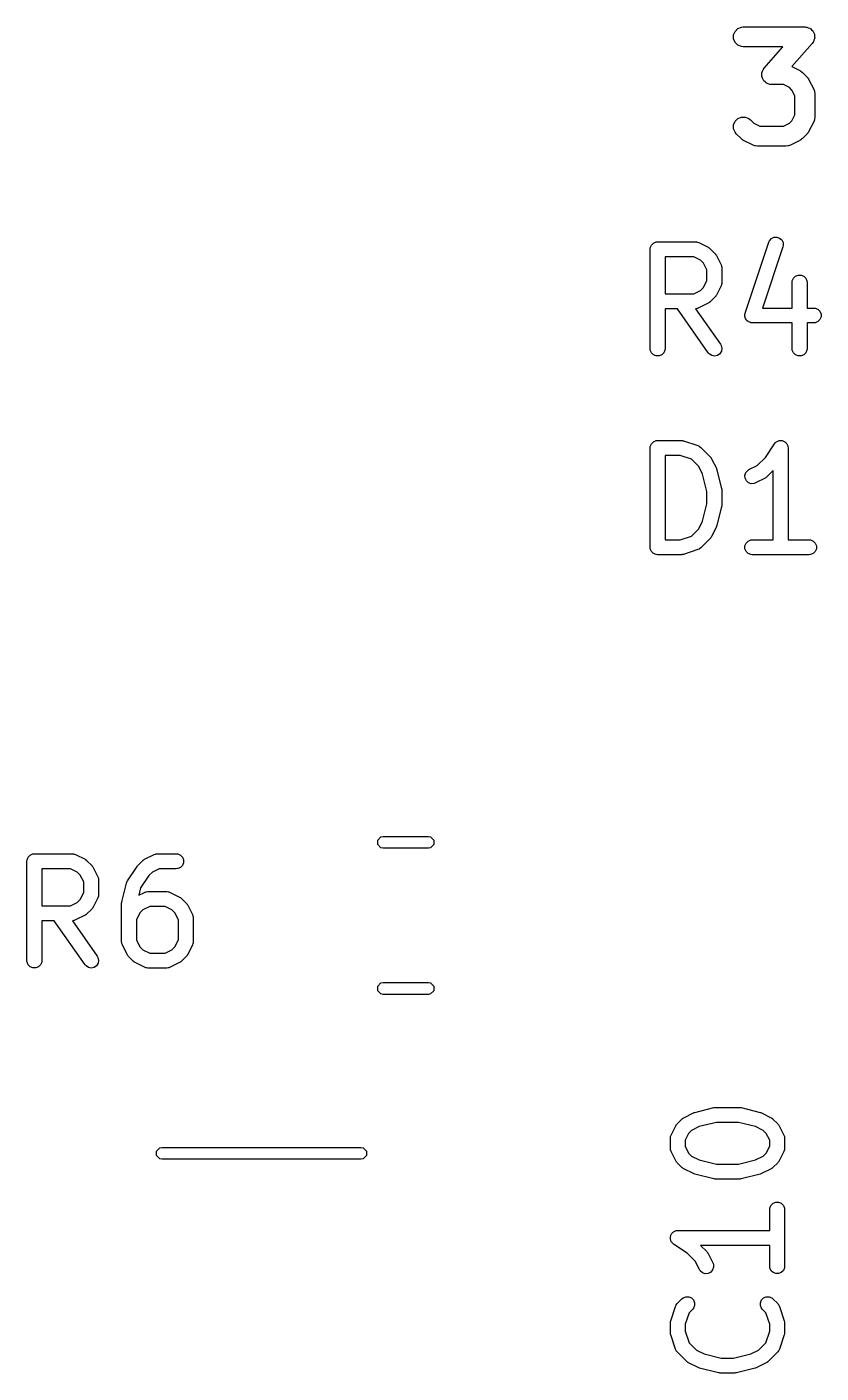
# Model space of a CAD drawing. Extents: x -0.8 to 79.7, y -28.9 to 1.9.
# Drawn here: x -0.84 to 7.16, y -12.52 to 1.03 of the extents above; entities that cross this region are included whole.
import ezdxf

# ---------------------------------------------------------------- set-up
doc = ezdxf.new("R2010")
doc.units = 0
doc.layers.add('BLACK', color=7, linetype='CONTINUOUS')

msp = doc.modelspace()

# ---------------------------------------------------------------- linework, layer by layer
at = {"layer": 'BLACK', "linetype": 'CONTINUOUS'}
for p, q in [((6.276356, 0.952289), (6.291288, 0.988337)), ((6.276356, 0.913271), (6.276356, 0.952289)), ((6.291288, 0.988337), (6.318878, 1.015927)), ((6.318878, 1.015927), (6.354926, 1.030859)), ((6.354926, 1.030859), (6.374435, 1.03278)), ((6.374435, 1.03278), (6.993482, 1.03278)), ((6.993482, 1.03278), (7.003799, 1.031764)), ((7.003799, 1.031764), (7.006424, 1.031939)), ((7.006424, 1.031939), (7.008231, 1.031327)), ((7.008231, 1.031327), (7.012991, 1.030859)), ((7.012991, 1.030859), (7.027994, 1.024644)), ((7.027994, 1.024644), (7.043386, 1.019439)), ((7.043386, 1.019439), (7.045925, 1.017216)), ((7.045925, 1.017216), (7.049039, 1.015927)), ((7.049039, 1.015927), (7.060516, 1.004449)), ((7.060516, 1.004449), (7.07275, 0.993745)), ((7.07275, 0.993745), (7.074245, 0.99072)), ((7.074245, 0.99072), (7.076629, 0.988337)), ((7.076629, 0.988337), (7.082843, 0.973335)), ((7.082843, 0.973335), (7.090046, 0.95877)), ((7.090046, 0.95877), (7.09027, 0.955404)), ((7.09027, 0.955404), (7.091561, 0.952289)), ((7.091561, 0.952289), (7.091561, 0.93604)), ((6.291288, 0.877223), (6.276356, 0.913271)), ((6.318878, 0.849633), (6.291288, 0.877223)), ((6.354926, 0.834701), (6.318878, 0.849633)), ((6.374435, 0.83278), (6.354926, 0.834701)), ((6.773105, 0.83278), (6.374435, 0.83278)), ((6.584891, 0.617678), (6.773105, 0.83278)), ((7.06874, 0.86693), (6.864117, 0.633075)), ((7.074769, 0.875363), (7.06874, 0.86693)), ((7.076629, 0.877223), (7.074769, 0.875363)), ((7.077359, 0.878986), (7.076629, 0.877223)), ((7.080141, 0.882877), (7.077359, 0.878986)), ((7.085345, 0.898265), (7.080141, 0.882877)), ((7.091561, 0.913271), (7.085345, 0.898265)), ((7.091561, 0.93604), (7.092641, 0.919838)), ((7.092641, 0.919838), (7.091561, 0.916644)), ((7.091561, 0.916644), (7.091561, 0.913271)), ((6.56099, 0.56477), (6.56207, 0.567963)), ((6.56207, 0.548567), (6.56099, 0.56477)), ((6.56207, 0.571337), (6.568285, 0.586342)), ((6.56207, 0.567963), (6.56207, 0.571337)), ((6.56207, 0.532319), (6.56207, 0.548567)), ((6.568285, 0.586342), (6.57349, 0.601731)), ((6.57349, 0.601731), (6.576271, 0.605621)), ((6.576271, 0.605621), (6.577002, 0.607385)), ((6.577002, 0.607385), (6.578861, 0.609244)), ((6.578861, 0.609244), (6.584891, 0.617678)), ((6.864117, 0.633075), (6.942965, 0.593652)), ((6.942965, 0.593652), (6.951361, 0.588366)), ((6.951361, 0.588366), (6.953801, 0.587356)), ((6.953801, 0.587356), (6.956547, 0.585102)), ((6.956547, 0.585102), (6.959555, 0.583209)), ((6.959555, 0.583209), (6.961284, 0.581214)), ((6.961284, 0.581214), (6.968955, 0.57492)), ((6.968955, 0.57492), (7.016573, 0.527301)), ((6.56336, 0.529203), (6.56207, 0.532319)), ((6.563585, 0.525838), (6.56336, 0.529203)), ((6.570785, 0.511277), (6.563585, 0.525838)), ((6.577002, 0.496271), (6.570785, 0.511277)), ((6.579386, 0.493886), (6.577002, 0.496271)), ((6.580882, 0.490863), (6.579386, 0.493886)), ((6.593107, 0.480165), (6.580882, 0.490863)), ((6.604592, 0.468681), (6.593107, 0.480165)), ((6.607706, 0.46739), (6.604592, 0.468681)), ((6.610246, 0.465169), (6.607706, 0.46739)), ((6.625634, 0.459964), (6.610246, 0.465169)), ((6.64064, 0.453749), (6.625634, 0.459964)), ((6.645399, 0.45328), (6.64064, 0.453749)), ((6.647207, 0.452669), (6.645399, 0.45328)), ((6.649831, 0.452843), (6.647207, 0.452669)), ((6.660149, 0.451828), (6.649831, 0.452843)), ((6.779399, 0.451828), (6.660149, 0.451828)), ((6.839008, 0.422022), (6.779399, 0.451828)), ((6.863677, 0.397354), (6.839008, 0.422022)), ((7.016573, 0.527301), (7.022865, 0.519634)), ((7.022865, 0.519634), (7.024863, 0.517902)), ((7.024863, 0.517902), (7.026756, 0.514893)), ((7.026756, 0.514893), (7.02901, 0.512148)), ((7.02901, 0.512148), (7.03002, 0.509707)), ((7.03002, 0.509707), (7.035306, 0.501311)), ((7.035306, 0.501311), (7.082925, 0.406074)), ((6.893482, 0.337745), (6.863677, 0.397354)), ((6.893482, 0.146864), (6.893482, 0.337745)), ((7.082925, 0.406074), (7.089931, 0.387765)), ((7.089931, 0.387765), (7.090185, 0.384181)), ((7.090185, 0.384181), (7.091561, 0.380861)), ((7.091561, 0.380861), (7.093482, 0.361352)), ((7.093482, 0.361352), (7.093482, 0.123257)), ((6.863677, 0.087254), (6.893482, 0.146864)), ((6.276356, 0.047528), (6.291288, 0.083576)), ((6.276356, 0.00851), (6.276356, 0.047528)), ((6.291288, -0.027538), (6.276356, 0.00851)), ((6.291288, 0.083576), (6.318878, 0.111166)), ((6.318878, 0.111166), (6.354926, 0.126098)), ((6.354926, 0.126098), (6.393944, 0.126098)), ((6.393944, 0.126098), (6.429992, 0.111166)), ((6.429992, 0.111166), (6.445146, 0.09873)), ((6.445146, 0.09873), (6.481289, 0.062585)), ((6.481289, 0.062585), (6.540899, 0.032781)), ((6.540899, 0.032781), (6.779399, 0.032781)), ((6.779399, 0.032781), (6.839008, 0.062586)), ((6.839008, 0.062586), (6.863677, 0.087254)), ((7.082925, 0.078535), (7.035306, -0.016702)), ((7.089931, 0.096844), (7.082925, 0.078535)), ((7.090185, 0.100427), (7.089931, 0.096844)), ((7.091561, 0.103748), (7.090185, 0.100427)), ((7.093482, 0.123257), (7.091561, 0.103748)), ((6.303724, -0.042692), (6.291288, -0.027538)), ((6.351343, -0.09031), (6.303724, -0.042692)), ((6.359009, -0.096602), (6.351343, -0.09031)), ((6.360742, -0.0986), (6.359009, -0.096602)), ((6.36375, -0.100493), (6.360742, -0.0986)), ((6.366496, -0.102747), (6.36375, -0.100493)), ((6.368936, -0.103757), (6.366496, -0.102747)), ((6.377333, -0.109043), (6.368936, -0.103757)), ((6.47257, -0.156662), (6.377333, -0.109043)), ((6.942965, -0.109043), (6.847727, -0.156662)), ((6.951361, -0.103757), (6.942965, -0.109043)), ((6.953801, -0.102747), (6.951361, -0.103757)), ((6.956547, -0.100493), (6.953801, -0.102747)), ((6.959555, -0.0986), (6.956547, -0.100493)), ((6.961284, -0.096605), (6.959555, -0.0986)), ((6.968955, -0.090311), (6.961284, -0.096605)), ((7.016573, -0.042692), (6.968955, -0.090311)), ((7.022865, -0.035025), (7.016573, -0.042692)), ((7.024863, -0.033293), (7.022865, -0.035025)), ((7.026756, -0.030284), (7.024863, -0.033293)), ((7.02901, -0.027539), (7.026756, -0.030284)), ((7.03002, -0.025098), (7.02901, -0.027539)), ((7.035306, -0.016702), (7.03002, -0.025098)), ((6.490879, -0.163668), (6.47257, -0.156662)), ((6.494462, -0.163922), (6.490879, -0.163668)), ((6.497783, -0.165298), (6.494462, -0.163922)), ((6.517292, -0.167219), (6.497783, -0.165298)), ((6.803006, -0.167219), (6.517292, -0.167219)), ((6.822515, -0.165298), (6.803006, -0.167219)), ((6.825835, -0.163922), (6.822515, -0.165298)), ((6.829419, -0.163668), (6.825835, -0.163922)), ((6.847727, -0.156662), (6.829419, -0.163668)), ((6.682571, -1.084864), (6.711761, -1.082789)), ((6.711761, -1.082789), (6.739523, -1.092043)), ((5.436905, -1.204819), (5.438346, -1.190187)), ((5.436905, -2.204819), (5.436905, -1.204819)), ((5.438346, -1.190187), (5.449545, -1.163151)), ((5.449545, -1.163151), (5.470237, -1.142459)), ((5.470237, -1.142459), (5.497273, -1.13126)), ((5.497273, -1.13126), (5.511905, -1.129819)), ((5.511905, -1.129819), (5.892857, -1.129819)), ((5.892857, -1.129819), (5.907489, -1.13126)), ((5.907489, -1.13126), (5.909978, -1.132291)), ((5.909978, -1.132291), (5.912666, -1.132482)), ((5.912666, -1.132482), (5.926398, -1.137737)), ((5.926398, -1.137737), (6.021636, -1.185356)), ((6.021636, -1.185356), (6.027935, -1.18932)), ((6.027935, -1.18932), (6.029763, -1.190078)), ((6.029763, -1.190078), (6.031819, -1.191766)), ((6.031819, -1.191766), (6.034079, -1.193188)), ((6.034079, -1.193188), (6.035378, -1.194686)), ((6.035378, -1.194686), (6.041128, -1.199405)), ((6.041128, -1.199405), (6.088747, -1.247024)), ((6.393135, -1.847768), (6.63123, -1.133483)), ((6.773532, -1.180918), (6.568343, -1.796485)), ((6.63123, -1.133483), (6.637224, -1.120058)), ((6.637224, -1.120058), (6.656398, -1.097951)), ((6.656398, -1.097951), (6.682571, -1.084864)), ((6.739523, -1.092043), (6.761631, -1.111217)), ((6.761631, -1.111217), (6.774717, -1.137391)), ((6.776792, -1.166581), (6.773532, -1.180918)), ((6.774717, -1.137391), (6.776792, -1.166581)), ((5.875152, -1.279819), (5.586905, -1.279819)), ((5.586905, -1.279819), (5.586905, -1.653628)), ((5.943668, -1.314077), (5.875152, -1.279819)), ((5.974075, -1.344484), (5.943668, -1.314077)), ((6.008333, -1.413), (5.974075, -1.344484)), ((6.088747, -1.247024), (6.093465, -1.252773)), ((6.093465, -1.252773), (6.094964, -1.254073)), ((6.094964, -1.254073), (6.096385, -1.256332)), ((6.096385, -1.256332), (6.098074, -1.258389)), ((6.098074, -1.258389), (6.098831, -1.260216)), ((6.098831, -1.260216), (6.102796, -1.266516)), ((6.102796, -1.266516), (6.150415, -1.361754)), ((6.008333, -1.520447), (6.008333, -1.413)), ((6.150415, -1.361754), (6.15567, -1.375485)), ((6.15567, -1.375485), (6.155861, -1.378174)), ((6.155861, -1.378174), (6.156892, -1.380663)), ((6.156892, -1.380663), (6.158333, -1.395295)), ((6.158333, -1.395295), (6.158333, -1.538152)), ((6.878116, -1.496484), (6.898808, -1.475792)), ((6.898808, -1.475792), (6.925844, -1.464593)), ((6.925844, -1.464593), (6.955108, -1.464593)), ((6.955108, -1.464593), (6.982144, -1.475792)), ((6.982144, -1.475792), (7.002836, -1.496484)), ((5.875152, -1.653628), (5.943668, -1.61937)), ((5.943668, -1.61937), (5.974075, -1.588963)), ((5.974075, -1.588963), (6.008333, -1.520447)), ((6.150415, -1.571693), (6.102796, -1.666931)), ((6.15567, -1.557962), (6.150415, -1.571693)), ((6.155861, -1.555272), (6.15567, -1.557962)), ((6.156892, -1.552784), (6.155861, -1.555272)), ((6.158333, -1.538152), (6.156892, -1.552784)), ((6.865476, -1.538152), (6.866917, -1.52352)), ((6.865476, -1.796485), (6.865476, -1.538152)), ((6.866917, -1.52352), (6.878116, -1.496484)), ((7.002836, -1.496484), (7.014035, -1.52352)), ((7.014035, -1.52352), (7.015476, -1.538152)), ((7.015476, -1.538152), (7.015476, -1.796485)), ((5.586905, -1.653628), (5.875152, -1.653628)), ((6.021636, -1.748091), (5.926398, -1.79571)), ((6.027935, -1.744126), (6.021636, -1.748091)), ((6.029763, -1.743369), (6.027935, -1.744126)), ((6.031819, -1.74168), (6.029763, -1.743369)), ((6.034079, -1.740259), (6.031819, -1.74168)), ((6.035378, -1.73876), (6.034079, -1.740259)), ((6.041128, -1.734042), (6.035378, -1.73876)), ((6.088747, -1.686423), (6.041128, -1.734042)), ((6.093465, -1.680673), (6.088747, -1.686423)), ((6.094964, -1.679374), (6.093465, -1.680673)), ((6.096385, -1.677114), (6.094964, -1.679374)), ((6.098074, -1.675058), (6.096385, -1.677114)), ((6.098831, -1.67323), (6.098074, -1.675058)), ((6.102796, -1.666931), (6.098831, -1.67323)), ((5.710951, -1.803628), (5.586905, -1.803628)), ((5.586905, -1.803628), (5.586905, -2.204819)), ((6.021891, -2.247829), (5.710951, -1.803628)), ((5.907489, -1.802187), (5.893972, -1.803518)), ((5.893972, -1.803518), (6.144776, -2.16181)), ((5.909978, -1.801155), (5.907489, -1.802187)), ((5.912666, -1.800965), (5.909978, -1.801155)), ((5.926398, -1.79571), (5.912666, -1.800965)), ((6.389875, -1.862105), (6.390727, -1.858358)), ((6.390727, -1.87409), (6.389875, -1.862105)), ((6.390727, -1.856853), (6.391485, -1.855021)), ((6.390727, -1.858358), (6.390727, -1.856853)), ((6.390727, -1.886117), (6.390727, -1.87409)), ((6.391759, -1.888608), (6.390727, -1.886117)), ((6.391485, -1.855021), (6.393135, -1.847768)), ((6.39195, -1.891295), (6.391759, -1.888608)), ((6.397324, -1.902044), (6.39195, -1.891295)), ((6.568343, -1.796485), (6.865476, -1.796485)), ((7.015476, -1.796485), (7.083333, -1.796485)), ((7.083333, -1.796485), (7.097965, -1.797926)), ((7.097965, -1.797926), (7.125001, -1.809125)), ((7.125001, -1.809125), (7.145693, -1.829817)), ((7.145693, -1.829817), (7.156892, -1.856853)), ((7.156892, -1.886117), (7.145693, -1.913153)), ((7.156892, -1.856853), (7.156892, -1.886117)), ((6.401926, -1.913153), (6.397324, -1.902044)), ((6.403831, -1.915058), (6.401926, -1.913153)), ((6.405036, -1.917468), (6.403831, -1.915058)), ((6.414118, -1.925345), (6.405036, -1.917468)), ((6.422618, -1.933845), (6.414118, -1.925345)), ((6.425106, -1.934875), (6.422618, -1.933845)), ((6.427143, -1.936642), (6.425106, -1.934875)), ((6.438546, -1.940443), (6.427143, -1.936642)), ((6.449654, -1.945044), (6.438546, -1.940443)), ((6.45348, -1.94542), (6.449654, -1.945044)), ((6.454906, -1.945896), (6.45348, -1.94542)), ((6.45688, -1.945755), (6.454906, -1.945896)), ((6.464286, -1.946485), (6.45688, -1.945755)), ((6.865476, -1.946485), (6.464286, -1.946485)), ((6.865476, -2.204819), (6.865476, -1.946485)), ((7.083333, -1.946485), (7.015476, -1.946485)), ((7.015476, -1.946485), (7.015476, -2.204819)), ((7.097965, -1.945044), (7.083333, -1.946485)), ((7.125001, -1.933845), (7.097965, -1.945044)), ((7.145693, -1.913153), (7.125001, -1.933845)), ((6.144776, -2.16181), (6.151986, -2.174623)), ((5.438346, -2.219451), (5.436905, -2.204819)), ((5.449545, -2.246487), (5.438346, -2.219451)), ((5.470237, -2.267179), (5.449545, -2.246487)), ((5.497273, -2.278378), (5.470237, -2.267179)), ((5.526537, -2.278378), (5.497273, -2.278378)), ((5.553573, -2.267179), (5.526537, -2.278378)), ((5.574265, -2.246487), (5.553573, -2.267179)), ((5.585464, -2.219451), (5.574265, -2.246487)), ((5.586905, -2.204819), (5.585464, -2.219451)), ((6.031462, -2.258989), (6.021891, -2.247829)), ((6.056141, -2.274716), (6.031462, -2.258989)), ((6.084958, -2.279802), (6.056141, -2.274716)), ((6.113529, -2.273472), (6.084958, -2.279802)), ((6.137503, -2.25669), (6.113529, -2.273472)), ((6.15323, -2.232012), (6.137503, -2.25669)), ((6.151986, -2.174623), (6.158315, -2.203194)), ((6.158315, -2.203194), (6.15323, -2.232012)), ((6.866917, -2.219451), (6.865476, -2.204819)), ((6.878116, -2.246487), (6.866917, -2.219451)), ((6.898808, -2.267179), (6.878116, -2.246487)), ((6.925844, -2.278378), (6.898808, -2.267179)), ((6.955108, -2.278378), (6.925844, -2.278378)), ((6.982144, -2.267179), (6.955108, -2.278378)), ((7.002836, -2.246487), (6.982144, -2.267179)), ((7.014035, -2.219451), (7.002836, -2.246487)), ((7.015476, -2.204819), (7.014035, -2.219451)), ((5.436905, -3.204819), (5.438346, -3.190187)), ((5.436905, -4.204819), (5.436905, -3.204819)), ((5.438346, -3.190187), (5.449545, -3.163151)), ((5.449545, -3.163151), (5.470237, -3.142459)), ((5.470237, -3.142459), (5.497273, -3.13126)), ((5.497273, -3.13126), (5.511905, -3.129819)), ((5.511905, -3.129819), (5.75, -3.129819)), ((5.75, -3.129819), (5.757405, -3.130548)), ((5.757405, -3.130548), (5.75938, -3.130408)), ((5.75938, -3.130408), (5.761977, -3.130998)), ((5.761977, -3.130998), (5.764632, -3.13126)), ((5.764632, -3.13126), (5.766463, -3.132018)), ((5.766463, -3.132018), (5.773717, -3.133668)), ((5.773717, -3.133668), (5.916574, -3.181287)), ((5.916574, -3.181287), (5.929999, -3.187281)), ((5.929999, -3.187281), (5.932034, -3.189046)), ((5.932034, -3.189046), (5.934525, -3.190078)), ((5.934525, -3.190078), (5.94589, -3.199405)), ((5.94589, -3.199405), (6.041128, -3.294643)), ((6.596476, -3.299896), (6.687596, -3.163216)), ((6.687596, -3.163216), (6.68763, -3.163173)), ((6.68763, -3.163173), (6.68764, -3.163151)), ((6.68764, -3.163151), (6.687691, -3.163099)), ((6.687691, -3.163099), (6.696912, -3.151841)), ((6.696912, -3.151841), (6.703081, -3.147709)), ((6.703081, -3.147709), (6.708332, -3.142459)), ((6.708332, -3.142459), (6.715121, -3.139646)), ((6.715121, -3.139646), (6.721227, -3.135558)), ((6.721227, -3.135558), (6.728507, -3.134101)), ((6.728507, -3.134101), (6.735368, -3.13126)), ((6.735368, -3.13126), (6.742716, -3.13126)), ((6.742716, -3.13126), (6.749921, -3.129819)), ((6.749921, -3.129819), (6.757205, -3.13126)), ((6.757205, -3.13126), (6.764632, -3.13126)), ((6.764632, -3.13126), (6.77142, -3.134072)), ((6.77142, -3.134072), (6.778629, -3.135498)), ((6.778629, -3.135498), (6.784808, -3.139617)), ((6.784808, -3.139617), (6.791668, -3.142459)), ((6.791668, -3.142459), (6.796861, -3.147652)), ((6.796861, -3.147652), (6.802978, -3.15173)), ((6.802978, -3.15173), (6.807111, -3.157902)), ((6.807111, -3.157902), (6.81236, -3.163151)), ((6.81236, -3.163151), (6.815171, -3.169938)), ((6.815171, -3.169938), (6.819261, -3.176045)), ((6.819261, -3.176045), (6.820717, -3.183326)), ((6.820717, -3.183326), (6.823559, -3.190187)), ((6.823559, -3.190187), (6.824984, -3.204663)), ((6.824984, -3.204663), (6.825, -3.20474)), ((6.825, -3.20474), (6.824994, -3.204766)), ((6.824994, -3.204766), (6.825, -3.204819)), ((6.825, -3.204819), (6.825, -4.129819)), ((5.73783, -3.279819), (5.586905, -3.279819)), ((5.586905, -3.279819), (5.586905, -4.129819)), ((5.852343, -3.31799), (5.73783, -3.279819)), ((5.926456, -3.392103), (5.852343, -3.31799)), ((6.041128, -3.294643), (6.045848, -3.300393)), ((6.045848, -3.300393), (6.047345, -3.301692)), ((6.047345, -3.301692), (6.048764, -3.303946)), ((6.048764, -3.303946), (6.050456, -3.306008)), ((6.050456, -3.306008), (6.051214, -3.30784)), ((6.051214, -3.30784), (6.055177, -3.314135)), ((6.055177, -3.314135), (6.102796, -3.409373)), ((6.430745, -3.423451), (6.515097, -3.381275)), ((6.515097, -3.381275), (6.596476, -3.299896)), ((5.964949, -3.46909), (5.926456, -3.392103)), ((6.008333, -3.642624), (5.964949, -3.46909)), ((6.102796, -3.409373), (6.103205, -3.410442)), ((6.103205, -3.410442), (6.103528, -3.410878)), ((6.103528, -3.410878), (6.105714, -3.416997)), ((6.105714, -3.416997), (6.108051, -3.423104)), ((6.108051, -3.423104), (6.108089, -3.423644)), ((6.108089, -3.423644), (6.108475, -3.424724)), ((6.108475, -3.424724), (6.156094, -3.6152)), ((6.389875, -3.481152), (6.399129, -3.453391)), ((6.391949, -3.510342), (6.389875, -3.481152)), ((6.405036, -3.536517), (6.391949, -3.510342)), ((6.399129, -3.453391), (6.418302, -3.431283)), ((6.418302, -3.431283), (6.430745, -3.423451)), ((6.593065, -3.509996), (6.497827, -3.557615)), ((6.599364, -3.506031), (6.593065, -3.509996)), ((6.601192, -3.505274), (6.599364, -3.506031)), ((6.603248, -3.503585), (6.601192, -3.505274)), ((6.605508, -3.502164), (6.603248, -3.503585)), ((6.606807, -3.500665), (6.605508, -3.502164)), ((6.612557, -3.495947), (6.606807, -3.500665)), ((6.675, -3.433504), (6.612557, -3.495947)), ((6.675, -4.129819), (6.675, -3.433504)), ((6.008333, -3.767013), (6.008333, -3.642624)), ((6.156094, -3.6152), (6.156469, -3.617736)), ((6.156469, -3.617736), (6.156892, -3.618758)), ((6.156892, -3.618758), (6.157434, -3.62427)), ((6.157434, -3.62427), (6.158244, -3.629744)), ((6.158244, -3.629744), (6.158081, -3.630836)), ((6.158081, -3.630836), (6.158333, -3.63339)), ((6.158333, -3.63339), (6.158333, -3.776247)), ((6.427144, -3.55569), (6.405036, -3.536517)), ((6.454905, -3.564944), (6.427144, -3.55569)), ((6.484095, -3.56287), (6.454905, -3.564944)), ((6.497827, -3.557615), (6.484095, -3.56287)), ((5.964949, -3.940547), (6.008333, -3.767013)), ((6.156469, -3.7919), (6.156094, -3.794437)), ((6.156892, -3.790879), (6.156469, -3.7919)), ((6.157434, -3.785366), (6.156892, -3.790879)), ((6.158244, -3.779893), (6.157434, -3.785366)), ((6.158333, -3.776247), (6.158081, -3.7788)), ((6.158081, -3.7788), (6.158244, -3.779893)), ((6.156094, -3.794437), (6.108475, -3.984913)), ((5.852343, -4.091647), (5.926455, -4.017534)), ((5.926455, -4.017534), (5.964949, -3.940547)), ((6.102796, -4.000264), (6.055177, -4.095502)), ((6.103205, -3.999194), (6.102796, -4.000264)), ((6.103528, -3.998759), (6.103205, -3.999194)), ((6.10572, -3.992622), (6.103528, -3.998759)), ((6.108051, -3.986533), (6.10572, -3.992622)), ((6.108089, -3.985992), (6.108051, -3.986533)), ((6.108475, -3.984913), (6.108089, -3.985992)), ((5.586905, -4.129819), (5.73783, -4.129819)), ((5.73783, -4.129819), (5.852343, -4.091647)), ((6.041129, -4.114993), (5.94589, -4.210233)), ((6.045846, -4.109244), (6.041129, -4.114993)), ((6.047345, -4.107945), (6.045846, -4.109244)), ((6.048766, -4.105686), (6.047345, -4.107945)), ((6.050456, -4.103628), (6.048766, -4.105686)), ((6.051213, -4.101798), (6.050456, -4.103628)), ((6.055177, -4.095502), (6.051213, -4.101798)), ((6.390727, -4.190187), (6.401926, -4.163151)), ((6.390727, -4.219451), (6.390727, -4.190187)), ((6.401926, -4.163151), (6.422618, -4.142459)), ((6.422618, -4.142459), (6.449654, -4.13126)), ((6.449654, -4.13126), (6.464286, -4.129819)), ((6.464286, -4.129819), (6.675, -4.129819)), ((6.825, -4.129819), (7.035714, -4.129819)), ((7.035714, -4.129819), (7.050346, -4.13126)), ((7.050346, -4.13126), (7.077382, -4.142459)), ((7.077382, -4.142459), (7.098074, -4.163151)), ((7.098074, -4.163151), (7.109273, -4.190187)), ((7.109273, -4.190187), (7.109273, -4.219451)), ((5.438346, -4.219451), (5.436905, -4.204819)), ((5.449545, -4.246487), (5.438346, -4.219451)), ((5.470237, -4.267179), (5.449545, -4.246487)), ((5.497273, -4.278378), (5.470237, -4.267179)), ((5.511905, -4.279819), (5.497273, -4.278378)), ((5.75, -4.279819), (5.511905, -4.279819)), ((5.757405, -4.279089), (5.75, -4.279819)), ((5.75938, -4.27923), (5.757405, -4.279089)), ((5.761977, -4.278639), (5.75938, -4.27923)), ((5.764632, -4.278378), (5.761977, -4.278639)), ((5.766463, -4.277619), (5.764632, -4.278378)), ((5.773717, -4.27597), (5.766463, -4.277619)), ((5.916574, -4.228351), (5.773717, -4.27597)), ((5.929999, -4.222357), (5.916574, -4.228351)), ((5.932034, -4.220591), (5.929999, -4.222357)), ((5.934525, -4.21956), (5.932034, -4.220591)), ((5.94589, -4.210233), (5.934525, -4.21956)), ((6.401926, -4.246487), (6.390727, -4.219451)), ((6.422618, -4.267179), (6.401926, -4.246487)), ((6.449654, -4.278378), (6.422618, -4.267179)), ((6.464286, -4.279819), (6.449654, -4.278378)), ((7.035714, -4.279819), (6.464286, -4.279819)), ((7.050346, -4.278378), (7.035714, -4.279819)), ((7.077382, -4.267179), (7.050346, -4.278378)), ((7.098074, -4.246487), (7.077382, -4.267179)), ((7.109273, -4.219451), (7.098074, -4.246487)), ((2.695003, -7.152039), (2.727475, -7.119567)), ((2.695003, -7.197961), (2.695003, -7.152039)), ((2.727475, -7.119567), (2.750436, -7.115)), ((2.750436, -7.115), (3.204564, -7.115)), ((3.204564, -7.115), (3.227525, -7.119567)), ((3.227525, -7.119567), (3.259997, -7.152039)), ((3.259997, -7.152039), (3.259997, -7.197961)), ((-0.822954, -7.323151), (-0.802262, -7.302459)), ((-0.802262, -7.302459), (-0.775226, -7.29126)), ((-0.775226, -7.29126), (-0.760594, -7.289819)), ((-0.760594, -7.289819), (-0.379642, -7.289819)), ((-0.379642, -7.289819), (-0.36501, -7.29126)), ((-0.36501, -7.29126), (-0.36252, -7.292291)), ((-0.36252, -7.292291), (-0.359833, -7.292482)), ((-0.359833, -7.292482), (-0.346101, -7.297737)), ((-0.346101, -7.297737), (-0.250863, -7.345356)), ((0.348721, -7.345356), (0.443959, -7.297737)), ((0.443959, -7.297737), (0.45769, -7.292482)), ((0.45769, -7.292482), (0.460379, -7.29229)), ((0.460379, -7.29229), (0.462868, -7.29126)), ((0.462868, -7.29126), (0.4775, -7.289819)), ((0.4775, -7.289819), (0.667976, -7.289819)), ((0.667976, -7.289819), (0.682608, -7.29126)), ((0.682608, -7.29126), (0.709644, -7.302459)), ((0.709644, -7.302459), (0.730336, -7.323151)), ((2.727475, -7.230433), (2.695003, -7.197961)), ((2.750436, -7.235), (2.727475, -7.230433)), ((3.204564, -7.235), (2.750436, -7.235)), ((3.227525, -7.230433), (3.204564, -7.235)), ((3.259997, -7.197961), (3.227525, -7.230433)), ((-0.835594, -7.364819), (-0.834153, -7.350187)), ((-0.835594, -8.364819), (-0.835594, -7.364819)), ((-0.834153, -7.350187), (-0.822954, -7.323151)), ((-0.397347, -7.439819), (-0.685594, -7.439819)), ((-0.685594, -7.439819), (-0.685594, -7.813628)), ((-0.328831, -7.474077), (-0.397347, -7.439819)), ((-0.250863, -7.345356), (-0.244563, -7.34932)), ((-0.244563, -7.34932), (-0.242736, -7.350078)), ((-0.242736, -7.350078), (-0.240679, -7.351766)), ((-0.240679, -7.351766), (-0.23842, -7.353188)), ((-0.23842, -7.353188), (-0.23712, -7.354686)), ((-0.23712, -7.354686), (-0.231371, -7.359405)), ((-0.231371, -7.359405), (-0.183752, -7.407024)), ((-0.183752, -7.407024), (-0.179033, -7.412773)), ((-0.179033, -7.412773), (-0.177535, -7.414073)), ((-0.177535, -7.414073), (-0.176113, -7.416332)), ((-0.176113, -7.416332), (-0.174425, -7.418389)), ((-0.174425, -7.418389), (-0.173667, -7.420216)), ((-0.173667, -7.420216), (-0.169703, -7.426516)), ((-0.169703, -7.426516), (-0.122084, -7.521754)), ((0.177001, -7.561311), (0.272239, -7.418454)), ((0.272239, -7.418454), (0.272273, -7.418411)), ((0.272273, -7.418411), (0.272283, -7.418389)), ((0.272283, -7.418389), (0.276771, -7.41292)), ((0.276771, -7.41292), (0.281555, -7.407079)), ((0.281555, -7.407079), (0.281576, -7.407064)), ((0.281576, -7.407064), (0.28161, -7.407024)), ((0.28161, -7.407024), (0.329229, -7.359405)), ((0.329229, -7.359405), (0.334978, -7.354686)), ((0.334978, -7.354686), (0.336278, -7.353188)), ((0.336278, -7.353188), (0.338537, -7.351766)), ((0.338537, -7.351766), (0.340594, -7.350078)), ((0.340594, -7.350078), (0.342421, -7.34932)), ((0.342421, -7.34932), (0.348721, -7.345356)), ((0.495205, -7.439819), (0.426689, -7.474077)), ((0.667976, -7.439819), (0.495205, -7.439819)), ((0.682608, -7.438378), (0.667976, -7.439819)), ((0.709644, -7.427179), (0.682608, -7.438378)), ((0.730336, -7.406487), (0.709644, -7.427179)), ((0.730336, -7.323151), (0.741535, -7.350187)), ((0.741535, -7.379451), (0.730336, -7.406487)), ((0.741535, -7.350187), (0.741535, -7.379451)), ((-0.298424, -7.504484), (-0.328831, -7.474077)), ((-0.264166, -7.573), (-0.298424, -7.504484)), ((-0.264166, -7.680447), (-0.264166, -7.573)), ((-0.122084, -7.521754), (-0.116829, -7.535485)), ((-0.116829, -7.535485), (-0.116637, -7.538174)), ((-0.116637, -7.538174), (-0.115607, -7.540663)), ((-0.115607, -7.540663), (-0.114166, -7.555295)), ((-0.114166, -7.555295), (-0.114166, -7.698152)), ((0.119025, -7.7752), (0.166644, -7.584724)), ((0.166644, -7.584724), (0.169724, -7.576101)), ((0.169724, -7.576101), (0.170084, -7.574285)), ((0.170084, -7.574285), (0.170962, -7.572637)), ((0.170962, -7.572637), (0.171591, -7.570878)), ((0.171591, -7.570878), (0.172694, -7.569389)), ((0.172694, -7.569389), (0.177001, -7.561311)), ((0.392927, -7.507838), (0.309015, -7.633707)), ((0.426689, -7.474077), (0.392927, -7.507838)), ((-0.298424, -7.748963), (-0.264166, -7.680447)), ((-0.116829, -7.717962), (-0.122084, -7.731693)), ((-0.116637, -7.715272), (-0.116829, -7.717962)), ((-0.115607, -7.712784), (-0.116637, -7.715272)), ((-0.114166, -7.698152), (-0.115607, -7.712784)), ((0.309015, -7.633707), (0.290491, -7.707804)), ((0.290491, -7.707804), (0.348721, -7.678689)), ((0.348721, -7.678689), (0.362452, -7.673434)), ((0.362452, -7.673434), (0.365141, -7.673242)), ((0.365141, -7.673242), (0.36763, -7.672212)), ((0.36763, -7.672212), (0.382262, -7.670771)), ((0.382262, -7.670771), (0.572738, -7.670771)), ((0.572738, -7.670771), (0.58737, -7.672212)), ((0.58737, -7.672212), (0.589859, -7.673243)), ((0.589859, -7.673243), (0.592547, -7.673434)), ((0.592547, -7.673434), (0.606279, -7.678689)), ((0.606279, -7.678689), (0.701517, -7.726308)), ((-0.685594, -7.813628), (-0.397347, -7.813628)), ((-0.397347, -7.813628), (-0.328831, -7.77937)), ((-0.328831, -7.77937), (-0.298424, -7.748963)), ((-0.183752, -7.846423), (-0.231371, -7.894042)), ((-0.179033, -7.840673), (-0.183752, -7.846423)), ((-0.177535, -7.839374), (-0.179033, -7.840673)), ((-0.176113, -7.837114), (-0.177535, -7.839374)), ((-0.174425, -7.835058), (-0.176113, -7.837114)), ((-0.173667, -7.83323), (-0.174425, -7.835058)), ((-0.169703, -7.826931), (-0.173667, -7.83323)), ((-0.122084, -7.731693), (-0.169703, -7.826931)), ((0.116786, -7.79339), (0.117037, -7.790836)), ((0.116786, -8.174342), (0.116786, -7.79339)), ((0.116875, -7.789744), (0.117684, -7.78427)), ((0.117037, -7.790836), (0.116875, -7.789744)), ((0.117684, -7.78427), (0.118227, -7.778758)), ((0.118227, -7.778758), (0.118649, -7.777736)), ((0.118649, -7.777736), (0.119025, -7.7752)), ((0.331451, -7.855029), (0.301044, -7.885436)), ((0.399967, -7.820771), (0.331451, -7.855029)), ((0.555033, -7.820771), (0.399967, -7.820771)), ((0.623549, -7.855029), (0.555033, -7.820771)), ((0.653956, -7.885436), (0.623549, -7.855029)), ((0.701517, -7.726308), (0.707816, -7.730272)), ((0.707816, -7.730272), (0.709644, -7.73103)), ((0.709644, -7.73103), (0.7117, -7.732718)), ((0.7117, -7.732718), (0.71396, -7.73414)), ((0.71396, -7.73414), (0.715259, -7.735638)), ((0.715259, -7.735638), (0.721009, -7.740357)), ((0.721009, -7.740357), (0.768628, -7.787976)), ((0.768628, -7.787976), (0.773346, -7.793725)), ((0.773346, -7.793725), (0.774845, -7.795025)), ((0.774845, -7.795025), (0.776266, -7.797284)), ((0.776266, -7.797284), (0.777955, -7.799341)), ((0.777955, -7.799341), (0.778712, -7.801168)), ((0.778712, -7.801168), (0.782677, -7.807468)), ((0.782677, -7.807468), (0.830296, -7.902706)), ((-0.561548, -7.963628), (-0.685594, -7.963628)), ((-0.685594, -7.963628), (-0.685594, -8.364819)), ((-0.250608, -8.407829), (-0.561548, -7.963628)), ((-0.36501, -7.962187), (-0.378526, -7.963518)), ((-0.378526, -7.963518), (-0.127723, -8.32181)), ((-0.36252, -7.961155), (-0.36501, -7.962187)), ((-0.359833, -7.960965), (-0.36252, -7.961155)), ((-0.346101, -7.95571), (-0.359833, -7.960965)), ((-0.250863, -7.908091), (-0.346101, -7.95571)), ((-0.244563, -7.904126), (-0.250863, -7.908091)), ((-0.242736, -7.903369), (-0.244563, -7.904126)), ((-0.240679, -7.90168), (-0.242736, -7.903369)), ((-0.23842, -7.900259), (-0.240679, -7.90168)), ((-0.23712, -7.89876), (-0.23842, -7.900259)), ((-0.231371, -7.894042), (-0.23712, -7.89876)), ((0.301044, -7.885436), (0.266786, -7.953952)), ((0.266786, -7.953952), (0.266786, -8.156637)), ((0.688214, -7.953952), (0.653956, -7.885436)), ((0.688214, -8.156637), (0.688214, -7.953952)), ((0.830296, -7.902706), (0.835551, -7.916437)), ((0.835551, -7.916437), (0.835742, -7.919126)), ((0.835742, -7.919126), (0.836773, -7.921615)), ((0.836773, -7.921615), (0.838214, -7.936247)), ((0.838214, -7.936247), (0.838214, -8.174342)), ((0.118227, -8.188974), (0.116786, -8.174342)), ((0.119258, -8.191463), (0.118227, -8.188974)), ((0.119449, -8.194151), (0.119258, -8.191463)), ((0.124704, -8.207883), (0.119449, -8.194151)), ((0.172323, -8.303121), (0.124704, -8.207883)), ((0.266786, -8.156637), (0.301044, -8.225153)), ((0.301044, -8.225153), (0.331451, -8.255561)), ((0.331451, -8.255561), (0.399967, -8.289819)), ((0.555033, -8.289819), (0.623548, -8.255561)), ((0.623548, -8.255561), (0.653955, -8.225153)), ((0.653955, -8.225153), (0.688214, -8.156637)), ((0.830296, -8.207883), (0.782677, -8.303121)), ((0.835551, -8.194152), (0.830296, -8.207883)), ((0.835742, -8.191462), (0.835551, -8.194152)), ((0.836773, -8.188974), (0.835742, -8.191462)), ((0.838214, -8.174342), (0.836773, -8.188974)), ((-0.834153, -8.379451), (-0.835594, -8.364819)), ((-0.822954, -8.406487), (-0.834153, -8.379451)), ((-0.687035, -8.379451), (-0.698234, -8.406487)), ((-0.685594, -8.364819), (-0.687035, -8.379451)), ((-0.119269, -8.392012), (-0.134996, -8.41669)), ((-0.127723, -8.32181), (-0.120513, -8.334623)), ((-0.120513, -8.334623), (-0.114184, -8.363194)), ((-0.114184, -8.363194), (-0.119269, -8.392012)), ((0.176286, -8.309417), (0.172323, -8.303121)), ((0.177044, -8.311247), (0.176286, -8.309417)), ((0.178733, -8.313305), (0.177044, -8.311247)), ((0.180155, -8.315564), (0.178733, -8.313305)), ((0.181653, -8.316863), (0.180155, -8.315564)), ((0.186371, -8.322612), (0.181653, -8.316863)), ((0.23399, -8.370232), (0.186371, -8.322612)), ((0.239739, -8.37495), (0.23399, -8.370232)), ((0.24104, -8.37645), (0.239739, -8.37495)), ((0.243299, -8.377872), (0.24104, -8.37645)), ((0.245356, -8.37956), (0.243299, -8.377872)), ((0.247183, -8.380317), (0.245356, -8.37956)), ((0.253483, -8.384282), (0.247183, -8.380317)), ((0.348721, -8.431901), (0.253483, -8.384282)), ((0.399967, -8.289819), (0.555033, -8.289819)), ((0.701517, -8.384282), (0.606279, -8.431901)), ((0.707816, -8.380317), (0.701517, -8.384282)), ((0.709644, -8.37956), (0.707816, -8.380317)), ((0.7117, -8.377872), (0.709644, -8.37956)), ((0.71396, -8.37645), (0.7117, -8.377872)), ((0.71526, -8.37495), (0.71396, -8.37645)), ((0.72101, -8.370232), (0.71526, -8.37495)), ((0.768628, -8.322613), (0.72101, -8.370232)), ((0.773346, -8.316863), (0.768628, -8.322613)), ((0.774845, -8.315564), (0.773346, -8.316863)), ((0.776266, -8.313305), (0.774845, -8.315564)), ((0.777956, -8.311247), (0.776266, -8.313305)), ((0.778713, -8.309417), (0.777956, -8.311247)), ((0.782677, -8.303121), (0.778713, -8.309417)), ((-0.802262, -8.427179), (-0.822954, -8.406487)), ((-0.775226, -8.438378), (-0.802262, -8.427179)), ((-0.745962, -8.438378), (-0.775226, -8.438378)), ((-0.718926, -8.427179), (-0.745962, -8.438378)), ((-0.698234, -8.406487), (-0.718926, -8.427179)), ((-0.241037, -8.418989), (-0.250608, -8.407829)), ((-0.216358, -8.434716), (-0.241037, -8.418989)), ((-0.187541, -8.439802), (-0.216358, -8.434716)), ((-0.15897, -8.433472), (-0.187541, -8.439802)), ((-0.134996, -8.41669), (-0.15897, -8.433472)), ((0.362452, -8.437156), (0.348721, -8.431901)), ((0.365141, -8.437347), (0.362452, -8.437156)), ((0.36763, -8.438378), (0.365141, -8.437347)), ((0.382262, -8.439819), (0.36763, -8.438378)), ((0.572738, -8.439819), (0.382262, -8.439819)), ((0.58737, -8.438378), (0.572738, -8.439819)), ((0.589859, -8.437346), (0.58737, -8.438378)), ((0.592547, -8.437156), (0.589859, -8.437346)), ((0.606279, -8.431901), (0.592547, -8.437156)), ((2.695003, -8.622039), (2.727475, -8.589567)), ((2.695003, -8.667961), (2.695003, -8.622039)), ((2.727475, -8.700433), (2.695003, -8.667961)), ((2.727475, -8.589567), (2.750436, -8.585)), ((2.750436, -8.585), (3.204564, -8.585)), ((3.204564, -8.585), (3.227525, -8.589567)), ((3.227525, -8.589567), (3.259997, -8.622039)), ((3.259997, -8.667961), (3.227525, -8.700433)), ((3.259997, -8.622039), (3.259997, -8.667961)), ((2.750436, -8.705), (2.727475, -8.700433)), ((3.204564, -8.705), (2.750436, -8.705)), ((3.227525, -8.700433), (3.204564, -8.705)), ((5.887105, -9.892953), (6.077581, -9.845334)), ((6.077581, -9.845334), (6.080117, -9.844958)), ((6.080117, -9.844958), (6.081139, -9.844536)), ((6.081139, -9.844536), (6.086651, -9.843993)), ((6.086651, -9.843993), (6.092125, -9.843184)), ((6.092125, -9.843184), (6.093217, -9.843346)), ((6.093217, -9.843346), (6.095771, -9.843095)), ((6.095771, -9.843095), (6.333866, -9.843095)), ((6.333866, -9.843095), (6.336419, -9.843346)), ((6.336419, -9.843346), (6.337512, -9.843184)), ((6.337512, -9.843184), (6.342985, -9.843993)), ((6.342985, -9.843993), (6.348498, -9.844536)), ((6.348498, -9.844536), (6.349519, -9.844958)), ((6.349519, -9.844958), (6.352056, -9.845334)), ((6.352056, -9.845334), (6.542532, -9.892953)), ((5.695356, -10.027411), (5.69932, -10.021111)), ((5.69932, -10.021111), (5.700078, -10.019284)), ((5.700078, -10.019284), (5.701766, -10.017227)), ((5.701766, -10.017227), (5.703188, -10.014968)), ((5.703188, -10.014968), (5.704686, -10.013668)), ((5.704686, -10.013668), (5.709405, -10.007919)), ((5.709405, -10.007919), (5.757024, -9.9603)), ((5.757024, -9.9603), (5.762773, -9.955581)), ((5.762773, -9.955581), (5.764073, -9.954083)), ((5.764073, -9.954083), (5.766332, -9.952661)), ((5.766332, -9.952661), (5.768389, -9.950973)), ((5.768389, -9.950973), (5.770216, -9.950215)), ((5.770216, -9.950215), (5.776516, -9.946251)), ((5.776516, -9.946251), (5.871754, -9.898632)), ((5.871754, -9.898632), (5.872823, -9.898222)), ((5.872823, -9.898222), (5.873259, -9.8979)), ((5.873259, -9.8979), (5.879395, -9.895707)), ((5.879395, -9.895707), (5.885485, -9.893377)), ((5.885485, -9.893377), (5.886025, -9.893338)), ((5.886025, -9.893338), (5.887105, -9.892953)), ((6.105005, -9.993095), (5.931471, -10.036478)), ((6.324632, -9.993095), (6.105005, -9.993095)), ((6.498166, -10.036478), (6.324632, -9.993095)), ((6.542532, -9.892953), (6.543611, -9.893338)), ((6.543611, -9.893338), (6.544151, -9.893377)), ((6.544151, -9.893377), (6.550232, -9.895704)), ((6.550232, -9.895704), (6.556378, -9.8979)), ((6.556378, -9.8979), (6.556813, -9.898222)), ((6.556813, -9.898222), (6.557883, -9.898632)), ((6.557883, -9.898632), (6.653121, -9.946251)), ((6.653121, -9.946251), (6.659417, -9.950214)), ((6.659417, -9.950214), (6.661247, -9.950972)), ((6.661247, -9.950972), (6.663305, -9.952661)), ((6.663305, -9.952661), (6.665564, -9.954083)), ((6.665564, -9.954083), (6.666863, -9.955581)), ((6.666863, -9.955581), (6.672612, -9.960299)), ((6.672612, -9.960299), (6.720232, -10.007918)), ((6.720232, -10.007918), (6.72495, -10.013667)), ((6.72495, -10.013667), (6.72645, -10.014968)), ((6.72645, -10.014968), (6.727872, -10.017227)), ((6.727872, -10.017227), (6.72956, -10.019284)), ((6.72956, -10.019284), (6.730317, -10.021111)), ((6.730317, -10.021111), (6.734282, -10.027411)), ((5.639819, -10.15619), (5.64126, -10.141558)), ((5.639819, -10.251428), (5.639819, -10.15619)), ((5.64126, -10.141558), (5.642291, -10.139068)), ((5.642291, -10.139068), (5.642482, -10.136381)), ((5.642482, -10.136381), (5.647737, -10.122649)), ((5.647737, -10.122649), (5.695356, -10.027411)), ((5.824077, -10.105379), (5.789819, -10.173895)), ((5.854484, -10.074972), (5.824077, -10.105379)), ((5.931471, -10.036478), (5.854484, -10.074972)), ((6.575153, -10.074972), (6.498166, -10.036478)), ((6.605561, -10.105379), (6.575153, -10.074972)), ((6.639819, -10.173895), (6.605561, -10.105379)), ((6.734282, -10.027411), (6.781901, -10.122649)), ((6.781901, -10.122649), (6.787156, -10.13638)), ((6.787156, -10.13638), (6.787347, -10.139069)), ((6.787347, -10.139069), (6.788378, -10.141558)), ((6.788378, -10.141558), (6.789819, -10.15619)), ((6.789819, -10.15619), (6.789819, -10.251428)), ((0.469567, -10.282039), (0.502039, -10.249567)), ((0.469567, -10.327961), (0.469567, -10.282039)), ((0.502039, -10.249567), (0.525, -10.245)), ((0.525, -10.245), (2.525, -10.245)), ((2.525, -10.245), (2.547961, -10.249567)), ((2.547961, -10.249567), (2.580433, -10.282039)), ((2.580433, -10.282039), (2.580433, -10.327961)), ((5.64126, -10.26606), (5.639819, -10.251428)), ((5.642291, -10.268549), (5.64126, -10.26606)), ((5.642482, -10.271237), (5.642291, -10.268549)), ((5.647737, -10.284969), (5.642482, -10.271237)), ((5.695356, -10.380207), (5.647737, -10.284969)), ((5.789819, -10.173895), (5.789819, -10.233723)), ((5.789819, -10.233723), (5.824077, -10.302239)), ((6.605561, -10.302238), (6.639819, -10.233723)), ((6.639819, -10.233723), (6.639819, -10.173895)), ((6.781901, -10.284969), (6.734282, -10.380207)), ((6.787156, -10.271238), (6.781901, -10.284969)), ((6.787347, -10.268548), (6.787156, -10.271238)), ((6.788378, -10.26606), (6.787347, -10.268548)), ((6.789819, -10.251428), (6.788378, -10.26606)), ((0.502039, -10.360433), (0.469567, -10.327961)), ((0.525, -10.365), (0.502039, -10.360433)), ((2.525, -10.365), (0.525, -10.365)), ((2.547961, -10.360433), (2.525, -10.365)), ((2.580433, -10.327961), (2.547961, -10.360433)), ((5.69932, -10.386506), (5.695356, -10.380207)), ((5.700078, -10.388334), (5.69932, -10.386506)), ((5.701766, -10.39039), (5.700078, -10.388334)), ((5.703188, -10.39265), (5.701766, -10.39039)), ((5.704686, -10.393949), (5.703188, -10.39265)), ((5.709405, -10.399699), (5.704686, -10.393949)), ((5.757024, -10.447318), (5.709405, -10.399699)), ((5.824077, -10.302239), (5.854484, -10.332646)), ((5.854484, -10.332646), (5.931471, -10.371139)), ((5.931471, -10.371139), (6.105005, -10.414523)), ((6.105005, -10.414523), (6.324632, -10.414523)), ((6.324632, -10.414523), (6.498166, -10.371139)), ((6.498166, -10.371139), (6.575153, -10.332645)), ((6.575153, -10.332645), (6.605561, -10.302238)), ((6.720232, -10.3997), (6.672612, -10.447319)), ((6.72495, -10.39395), (6.720232, -10.3997)), ((6.72645, -10.39265), (6.72495, -10.39395)), ((6.727872, -10.39039), (6.72645, -10.39265)), ((6.72956, -10.388334), (6.727872, -10.39039)), ((6.730317, -10.386506), (6.72956, -10.388334)), ((6.734282, -10.380207), (6.730317, -10.386506)), ((5.762773, -10.452036), (5.757024, -10.447318)), ((5.764073, -10.453535), (5.762773, -10.452036)), ((5.766332, -10.454956), (5.764073, -10.453535)), ((5.768389, -10.456645), (5.766332, -10.454956)), ((5.770216, -10.457402), (5.768389, -10.456645)), ((5.776516, -10.461367), (5.770216, -10.457402)), ((5.871754, -10.508986), (5.776516, -10.461367)), ((5.872823, -10.509395), (5.871754, -10.508986)), ((5.873259, -10.509718), (5.872823, -10.509395)), ((5.879395, -10.51191), (5.873259, -10.509718)), ((5.885485, -10.514241), (5.879395, -10.51191)), ((5.886025, -10.514279), (5.885485, -10.514241)), ((5.887105, -10.514665), (5.886025, -10.514279)), ((6.077581, -10.562284), (5.887105, -10.514665)), ((6.080117, -10.562659), (6.077581, -10.562284)), ((6.081139, -10.563082), (6.080117, -10.562659)), ((6.086651, -10.563624), (6.081139, -10.563082)), ((6.092125, -10.564434), (6.086651, -10.563624)), ((6.093217, -10.564271), (6.092125, -10.564434)), ((6.095771, -10.564523), (6.093217, -10.564271)), ((6.333866, -10.564523), (6.095771, -10.564523)), ((6.336419, -10.564271), (6.333866, -10.564523)), ((6.337512, -10.564434), (6.336419, -10.564271)), ((6.342985, -10.563624), (6.337512, -10.564434)), ((6.348498, -10.563082), (6.342985, -10.563624)), ((6.349519, -10.562659), (6.348498, -10.563082)), ((6.352056, -10.562284), (6.349519, -10.562659)), ((6.542532, -10.514665), (6.352056, -10.562284)), ((6.543611, -10.514279), (6.542532, -10.514665)), ((6.544151, -10.514241), (6.543611, -10.514279)), ((6.550232, -10.511913), (6.544151, -10.514241)), ((6.556378, -10.509718), (6.550232, -10.511913)), ((6.556813, -10.509395), (6.556378, -10.509718)), ((6.557883, -10.508986), (6.556813, -10.509395)), ((6.653121, -10.461367), (6.557883, -10.508986)), ((6.659417, -10.457403), (6.653121, -10.461367)), ((6.661247, -10.456646), (6.659417, -10.457403)), ((6.663305, -10.454956), (6.661247, -10.456646)), ((6.665564, -10.453535), (6.663305, -10.454956)), ((6.666863, -10.452036), (6.665564, -10.453535)), ((6.672612, -10.447319), (6.666863, -10.452036)), ((6.64126, -10.855844), (6.652459, -10.828808)), ((6.652459, -10.828808), (6.673151, -10.808116)), ((6.673151, -10.808116), (6.700187, -10.796917)), ((6.700187, -10.796917), (6.729451, -10.796917)), ((6.729451, -10.796917), (6.756487, -10.808116)), ((6.756487, -10.808116), (6.777179, -10.828808)), ((6.777179, -10.828808), (6.788378, -10.855844)), ((6.639819, -10.870476), (6.64126, -10.855844)), ((6.639819, -11.08119), (6.639819, -10.870476)), ((6.788378, -10.855844), (6.789819, -10.870476)), ((6.789819, -10.870476), (6.789819, -11.441904)), ((5.652459, -11.114522), (5.657654, -11.109326)), ((5.657654, -11.109326), (5.661731, -11.103212)), ((5.661731, -11.103212), (5.6679, -11.09908)), ((5.6679, -11.09908), (5.673151, -11.09383)), ((5.673151, -11.09383), (5.67994, -11.091017)), ((5.67994, -11.091017), (5.686046, -11.086929)), ((5.686046, -11.086929), (5.693326, -11.085472)), ((5.693326, -11.085472), (5.700187, -11.082631)), ((5.700187, -11.082631), (5.714663, -11.081205)), ((5.714663, -11.081205), (5.71474, -11.08119)), ((5.71474, -11.08119), (5.714766, -11.081195)), ((5.714766, -11.081195), (5.714819, -11.08119)), ((5.714819, -11.08119), (6.639819, -11.08119)), ((5.639819, -11.156269), (5.64126, -11.148984)), ((5.64126, -11.163473), (5.639819, -11.156269)), ((5.64126, -11.141558), (5.644072, -11.134769)), ((5.64126, -11.148984), (5.64126, -11.141558)), ((5.64126, -11.170822), (5.64126, -11.163473)), ((5.644101, -11.177682), (5.64126, -11.170822)), ((5.644072, -11.134769), (5.645498, -11.127561)), ((5.645558, -11.184963), (5.644101, -11.177682)), ((5.645498, -11.127561), (5.649617, -11.121382)), ((5.649646, -11.191068), (5.645558, -11.184963)), ((5.649617, -11.121382), (5.652459, -11.114522)), ((5.652459, -11.197858), (5.649646, -11.191068)), ((5.657709, -11.203108), (5.652459, -11.197858)), ((5.661841, -11.209278), (5.657709, -11.203108)), ((5.673099, -11.218498), (5.661841, -11.209278)), ((5.673151, -11.21855), (5.673099, -11.218498)), ((5.673173, -11.218559), (5.673151, -11.21855)), ((5.673216, -11.218594), (5.673173, -11.218559)), ((5.809894, -11.309712), (5.673216, -11.218594)), ((6.639819, -11.23119), (5.943504, -11.23119)), ((5.943504, -11.23119), (6.005947, -11.293633)), ((6.639819, -11.441904), (6.639819, -11.23119)), ((5.891275, -11.391093), (5.809894, -11.309712)), ((6.005947, -11.293633), (6.010667, -11.299383)), ((6.010667, -11.299383), (6.012164, -11.300682)), ((6.012164, -11.300682), (6.013583, -11.302936)), ((6.013583, -11.302936), (6.015275, -11.304998)), ((6.015275, -11.304998), (6.016033, -11.30683)), ((6.016033, -11.30683), (6.019996, -11.313125)), ((6.019996, -11.313125), (6.067615, -11.408363)), ((5.933451, -11.475445), (5.891275, -11.391093)), ((5.941283, -11.487888), (5.933451, -11.475445)), ((5.963391, -11.507061), (5.941283, -11.487888)), ((5.991152, -11.516315), (5.963391, -11.507061)), ((6.020342, -11.514241), (5.991152, -11.516315)), ((6.046517, -11.501153), (6.020342, -11.514241)), ((6.06569, -11.479046), (6.046517, -11.501153)), ((6.074944, -11.451284), (6.06569, -11.479046)), ((6.067615, -11.408363), (6.07287, -11.422094)), ((6.07287, -11.422094), (6.074944, -11.451284)), ((6.64126, -11.456536), (6.639819, -11.441904)), ((6.652459, -11.483572), (6.64126, -11.456536)), ((6.673151, -11.504264), (6.652459, -11.483572)), ((6.700187, -11.515463), (6.673151, -11.504264)), ((6.729451, -11.515463), (6.700187, -11.515463)), ((6.756487, -11.504264), (6.729451, -11.515463)), ((6.777179, -11.483572), (6.756487, -11.504264)), ((6.788378, -11.456536), (6.777179, -11.483572)), ((6.789819, -11.441904), (6.788378, -11.456536)), ((5.709405, -11.817443), (5.757024, -11.769824)), ((5.757024, -11.769824), (5.768389, -11.760497)), ((5.768389, -11.760497), (5.795425, -11.749298)), ((5.795425, -11.749298), (5.824688, -11.749298)), ((5.824688, -11.749298), (5.851724, -11.760497)), ((5.851724, -11.760497), (5.872417, -11.78119)), ((5.872417, -11.78119), (5.883616, -11.808226)), ((6.546021, -11.808226), (6.557219, -11.78119)), ((6.557219, -11.78119), (6.577912, -11.760497)), ((6.577912, -11.760497), (6.604948, -11.749298)), ((6.604948, -11.749298), (6.634211, -11.749298)), ((6.634211, -11.749298), (6.661247, -11.760496)), ((6.661247, -11.760496), (6.672612, -11.769823)), ((6.672612, -11.769823), (6.720232, -11.817442)), ((5.643668, -11.989616), (5.691287, -11.846759)), ((5.691287, -11.846759), (5.697281, -11.833334)), ((5.697281, -11.833334), (5.699046, -11.831298)), ((5.699046, -11.831298), (5.700078, -11.828808)), ((5.700078, -11.828808), (5.709405, -11.817443)), ((5.82799, -11.910989), (5.789819, -12.025503)), ((5.86309, -11.87589), (5.82799, -11.910989)), ((5.872417, -11.864525), (5.86309, -11.87589)), ((5.883616, -11.837489), (5.872417, -11.864525)), ((5.883616, -11.808226), (5.883616, -11.837489)), ((6.546021, -11.837489), (6.546021, -11.808226)), ((6.55722, -11.864525), (6.546021, -11.837489)), ((6.566548, -11.875891), (6.55722, -11.864525)), ((6.601648, -11.91099), (6.566548, -11.875891)), ((6.639819, -12.025503), (6.601648, -11.91099)), ((6.720232, -11.817442), (6.72956, -11.828808)), ((6.72956, -11.828808), (6.73059, -11.831296)), ((6.73059, -11.831296), (6.732357, -11.833333)), ((6.732357, -11.833333), (6.738351, -11.846759)), ((6.738351, -11.846759), (6.78597, -11.989615)), ((5.639819, -12.013333), (5.640548, -12.005927)), ((5.639819, -12.108571), (5.639819, -12.013333)), ((5.640408, -12.003953), (5.640998, -12.001355)), ((5.640548, -12.005927), (5.640408, -12.003953)), ((5.640998, -12.001355), (5.64126, -11.998701)), ((5.64126, -11.998701), (5.642018, -11.996869)), ((5.642018, -11.996869), (5.643668, -11.989616)), ((5.789819, -12.025503), (5.789819, -12.0964)), ((6.639819, -12.096401), (6.639819, -12.025503)), ((6.78597, -11.989615), (6.787619, -11.99687)), ((6.787619, -11.99687), (6.788378, -11.998701)), ((6.788378, -11.998701), (6.788639, -12.001354)), ((6.788639, -12.001354), (6.78923, -12.003952)), ((6.78923, -12.003952), (6.789089, -12.005926)), ((6.789089, -12.005926), (6.789819, -12.013333)), ((6.789819, -12.013333), (6.789819, -12.108571)), ((5.640548, -12.115976), (5.639819, -12.108571)), ((5.640408, -12.117951), (5.640548, -12.115976)), ((5.640998, -12.120548), (5.640408, -12.117951)), ((5.64126, -12.123203), (5.640998, -12.120548)), ((5.642018, -12.125034), (5.64126, -12.123203)), ((5.643668, -12.132288), (5.642018, -12.125034)), ((5.691287, -12.275145), (5.643668, -12.132288)), ((5.789819, -12.0964), (5.82799, -12.210914)), ((6.601648, -12.210913), (6.639819, -12.096401)), ((6.78597, -12.132289), (6.738351, -12.275145)), ((6.787619, -12.125033), (6.78597, -12.132289)), ((6.788378, -12.123203), (6.787619, -12.125033)), ((6.788639, -12.120549), (6.788378, -12.123203)), ((6.78923, -12.117952), (6.788639, -12.120549)), ((6.789819, -12.108571), (6.789089, -12.115977)), ((6.789089, -12.115977), (6.78923, -12.117952)), ((5.697281, -12.28857), (5.691287, -12.275145)), ((5.699046, -12.290605), (5.697281, -12.28857)), ((5.700078, -12.293096), (5.699046, -12.290605)), ((5.709405, -12.304461), (5.700078, -12.293096)), ((5.804643, -12.399699), (5.709405, -12.304461)), ((5.82799, -12.210914), (5.902103, -12.285027)), ((5.902103, -12.285027), (5.97909, -12.32352)), ((5.97909, -12.32352), (6.152624, -12.366904)), ((6.277013, -12.366904), (6.450547, -12.32352)), ((6.450547, -12.32352), (6.527534, -12.285026)), ((6.527534, -12.285026), (6.601648, -12.210913)), ((6.720233, -12.304461), (6.624994, -12.399699)), ((6.729561, -12.293096), (6.720233, -12.304461)), ((6.730592, -12.290605), (6.729561, -12.293096)), ((6.732357, -12.288571), (6.730592, -12.290605)), ((6.738351, -12.275145), (6.732357, -12.288571)), ((5.810393, -12.404419), (5.804643, -12.399699)), ((5.811692, -12.405916), (5.810393, -12.404419)), ((5.813946, -12.407335), (5.811692, -12.405916)), ((5.816008, -12.409027), (5.813946, -12.407335)), ((5.81784, -12.409785), (5.816008, -12.409027)), ((5.824135, -12.413748), (5.81784, -12.409785)), ((5.919373, -12.461367), (5.824135, -12.413748)), ((5.920442, -12.461776), (5.919373, -12.461367)), ((5.920878, -12.462099), (5.920442, -12.461776)), ((5.927014, -12.464291), (5.920878, -12.462099)), ((5.933104, -12.466622), (5.927014, -12.464291)), ((6.152624, -12.366904), (6.277013, -12.366904)), ((6.502613, -12.464294), (6.496532, -12.466622)), ((6.508759, -12.462099), (6.502613, -12.464294)), ((6.509194, -12.461776), (6.508759, -12.462099)), ((6.510264, -12.461367), (6.509194, -12.461776)), ((6.605502, -12.413748), (6.510264, -12.461367)), ((6.611798, -12.409784), (6.605502, -12.413748)), ((6.613628, -12.409027), (6.611798, -12.409784)), ((6.615686, -12.407337), (6.613628, -12.409027)), ((6.617945, -12.405916), (6.615686, -12.407337)), ((6.619244, -12.404417), (6.617945, -12.405916)), ((6.624994, -12.399699), (6.619244, -12.404417)), ((5.933644, -12.46666), (5.933104, -12.466622)), ((5.934724, -12.467046), (5.933644, -12.46666)), ((6.1252, -12.514665), (5.934724, -12.467046)), ((6.127736, -12.51504), (6.1252, -12.514665)), ((6.128758, -12.515463), (6.127736, -12.51504)), ((6.13427, -12.516005), (6.128758, -12.515463)), ((6.139744, -12.516815), (6.13427, -12.516005)), ((6.140836, -12.516652), (6.139744, -12.516815)), ((6.14339, -12.516904), (6.140836, -12.516652)), ((6.286247, -12.516904), (6.14339, -12.516904)), ((6.2888, -12.516652), (6.286247, -12.516904)), ((6.289893, -12.516815), (6.2888, -12.516652)), ((6.295366, -12.516005), (6.289893, -12.516815)), ((6.300879, -12.515463), (6.295366, -12.516005)), ((6.3019, -12.51504), (6.300879, -12.515463)), ((6.304437, -12.514665), (6.3019, -12.51504)), ((6.494913, -12.467046), (6.304437, -12.514665)), ((6.495992, -12.46666), (6.494913, -12.467046)), ((6.496532, -12.466622), (6.495992, -12.46666))]:
    msp.add_line(p, q, dxfattribs=at)

doc.saveas('drawing.dxf')
